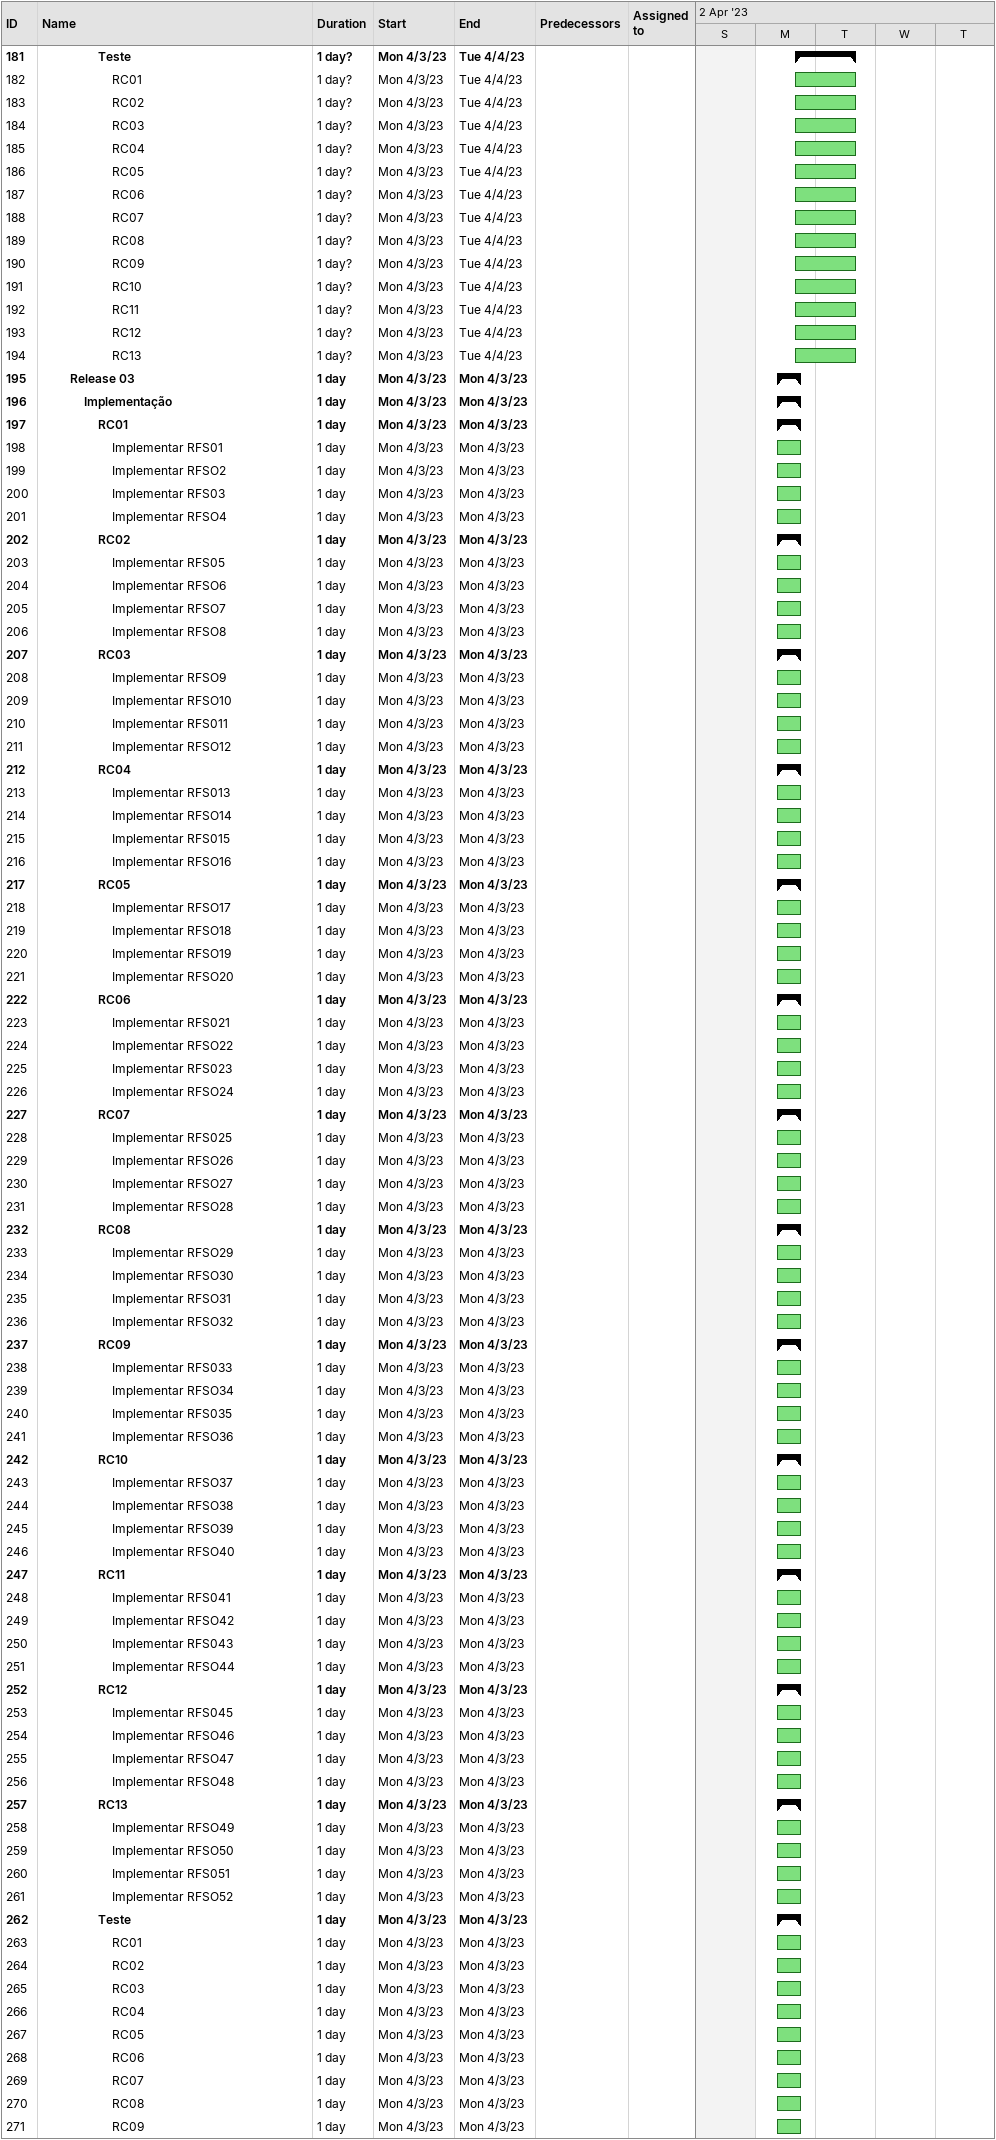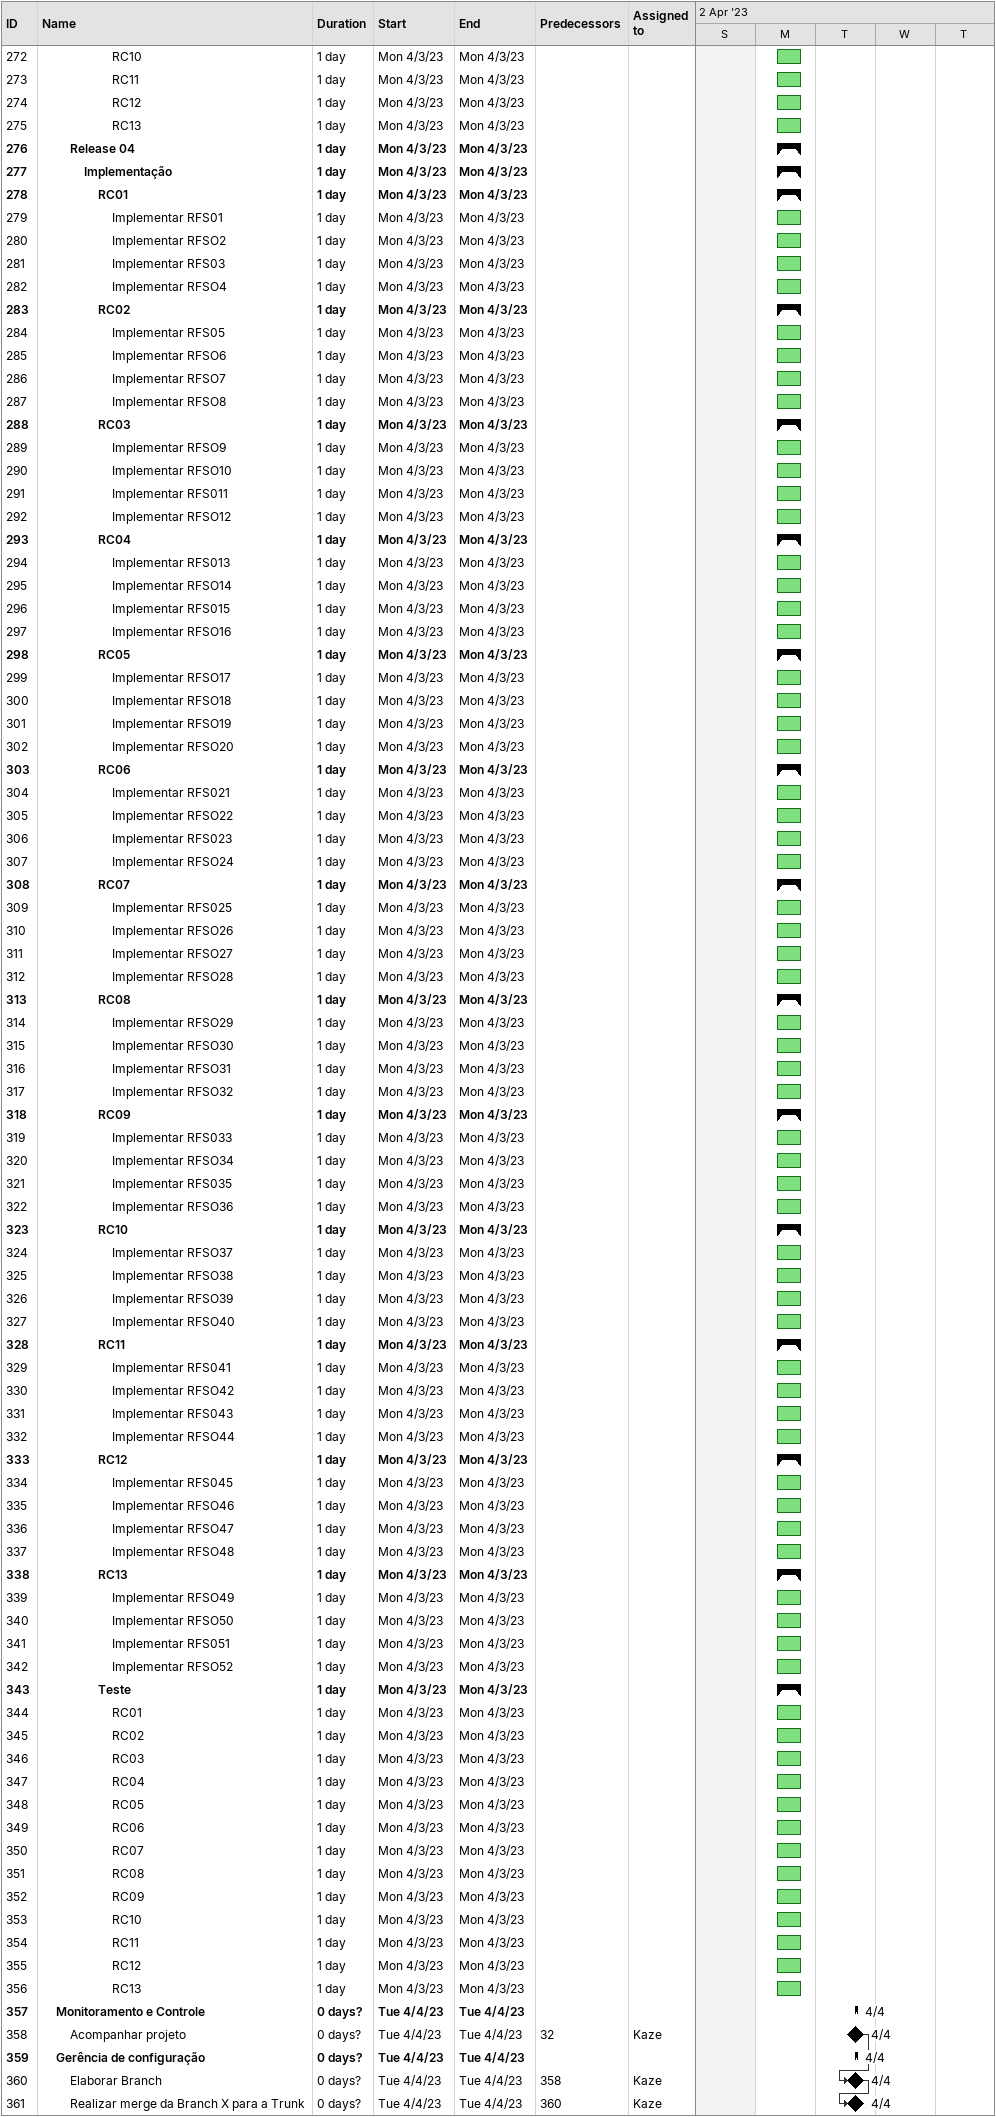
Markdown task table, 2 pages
| ID | Level | Task | Duration | Start | Finish | Predecessors | Resources |
|---|---|---|---|---|---|---|---|
| 181 | 5 | **Teste** | 1d? | 2023-04-03 | 2023-04-04 |  |  |
| 182 | 6 | RC01 | 1d? | 2023-04-03 | 2023-04-04 |  |  |
| 183 | 6 | RC02 | 1d? | 2023-04-03 | 2023-04-04 |  |  |
| 184 | 6 | RC03 | 1d? | 2023-04-03 | 2023-04-04 |  |  |
| 185 | 6 | RC04 | 1d? | 2023-04-03 | 2023-04-04 |  |  |
| 186 | 6 | RC05 | 1d? | 2023-04-03 | 2023-04-04 |  |  |
| 187 | 6 | RC06 | 1d? | 2023-04-03 | 2023-04-04 |  |  |
| 188 | 6 | RC07 | 1d? | 2023-04-03 | 2023-04-04 |  |  |
| 189 | 6 | RC08 | 1d? | 2023-04-03 | 2023-04-04 |  |  |
| 190 | 6 | RC09 | 1d? | 2023-04-03 | 2023-04-04 |  |  |
| 191 | 6 | RC10 | 1d? | 2023-04-03 | 2023-04-04 |  |  |
| 192 | 6 | RC11 | 1d? | 2023-04-03 | 2023-04-04 |  |  |
| 193 | 6 | RC12 | 1d? | 2023-04-03 | 2023-04-04 |  |  |
| 194 | 6 | RC13 | 1d? | 2023-04-03 | 2023-04-04 |  |  |
| 195 | 3 | **Release 03** | 1d | 2023-04-03 | 2023-04-03 |  |  |
| 196 | 4 | **Implementação** | 1d | 2023-04-03 | 2023-04-03 |  |  |
| 197 | 5 | **RC01** | 1d | 2023-04-03 | 2023-04-03 |  |  |
| 198 | 6 | Implementar RFS01 | 1d | 2023-04-03 | 2023-04-03 |  |  |
| 199 | 6 | Implementar RFSO2 | 1d | 2023-04-03 | 2023-04-03 |  |  |
| 200 | 6 | Implementar RFS03 | 1d | 2023-04-03 | 2023-04-03 |  |  |
| 201 | 6 | Implementar RFSO4 | 1d | 2023-04-03 | 2023-04-03 |  |  |
| 202 | 5 | **RC02** | 1d | 2023-04-03 | 2023-04-03 |  |  |
| 203 | 6 | Implementar RFS05 | 1d | 2023-04-03 | 2023-04-03 |  |  |
| 204 | 6 | Implementar RFSO6 | 1d | 2023-04-03 | 2023-04-03 |  |  |
| 205 | 6 | Implementar RFSO7 | 1d | 2023-04-03 | 2023-04-03 |  |  |
| 206 | 6 | Implementar RFSO8 | 1d | 2023-04-03 | 2023-04-03 |  |  |
| 207 | 5 | **RC03** | 1d | 2023-04-03 | 2023-04-03 |  |  |
| 208 | 6 | Implementar RFSO9 | 1d | 2023-04-03 | 2023-04-03 |  |  |
| 209 | 6 | Implementar RFSO10 | 1d | 2023-04-03 | 2023-04-03 |  |  |
| 210 | 6 | Implementar RFS011 | 1d | 2023-04-03 | 2023-04-03 |  |  |
| 211 | 6 | Implementar RFSO12 | 1d | 2023-04-03 | 2023-04-03 |  |  |
| 212 | 5 | **RC04** | 1d | 2023-04-03 | 2023-04-03 |  |  |
| 213 | 6 | Implementar RFS013 | 1d | 2023-04-03 | 2023-04-03 |  |  |
| 214 | 6 | Implementar RFSO14 | 1d | 2023-04-03 | 2023-04-03 |  |  |
| 215 | 6 | Implementar RFS015 | 1d | 2023-04-03 | 2023-04-03 |  |  |
| 216 | 6 | Implementar RFSO16 | 1d | 2023-04-03 | 2023-04-03 |  |  |
| 217 | 5 | **RC05** | 1d | 2023-04-03 | 2023-04-03 |  |  |
| 218 | 6 | Implementar RFSO17 | 1d | 2023-04-03 | 2023-04-03 |  |  |
| 219 | 6 | Implementar RFSO18 | 1d | 2023-04-03 | 2023-04-03 |  |  |
| 220 | 6 | Implementar RFSO19 | 1d | 2023-04-03 | 2023-04-03 |  |  |
| 221 | 6 | Implementar RFSO20 | 1d | 2023-04-03 | 2023-04-03 |  |  |
| 222 | 5 | **RC06** | 1d | 2023-04-03 | 2023-04-03 |  |  |
| 223 | 6 | Implementar RFS021 | 1d | 2023-04-03 | 2023-04-03 |  |  |
| 224 | 6 | Implementar RFSO22 | 1d | 2023-04-03 | 2023-04-03 |  |  |
| 225 | 6 | Implementar RFS023 | 1d | 2023-04-03 | 2023-04-03 |  |  |
| 226 | 6 | Implementar RFSO24 | 1d | 2023-04-03 | 2023-04-03 |  |  |
| 227 | 5 | **RC07** | 1d | 2023-04-03 | 2023-04-03 |  |  |
| 228 | 6 | Implementar RFS025 | 1d | 2023-04-03 | 2023-04-03 |  |  |
| 229 | 6 | Implementar RFSO26 | 1d | 2023-04-03 | 2023-04-03 |  |  |
| 230 | 6 | Implementar RFSO27 | 1d | 2023-04-03 | 2023-04-03 |  |  |
| 231 | 6 | Implementar RFSO28 | 1d | 2023-04-03 | 2023-04-03 |  |  |
| 232 | 5 | **RC08** | 1d | 2023-04-03 | 2023-04-03 |  |  |
| 233 | 6 | Implementar RFSO29 | 1d | 2023-04-03 | 2023-04-03 |  |  |
| 234 | 6 | Implementar RFSO30 | 1d | 2023-04-03 | 2023-04-03 |  |  |
| 235 | 6 | Implementar RFSO31 | 1d | 2023-04-03 | 2023-04-03 |  |  |
| 236 | 6 | Implementar RFSO32 | 1d | 2023-04-03 | 2023-04-03 |  |  |
| 237 | 5 | **RC09** | 1d | 2023-04-03 | 2023-04-03 |  |  |
| 238 | 6 | Implementar RFS033 | 1d | 2023-04-03 | 2023-04-03 |  |  |
| 239 | 6 | Implementar RFSO34 | 1d | 2023-04-03 | 2023-04-03 |  |  |
| 240 | 6 | Implementar RFS035 | 1d | 2023-04-03 | 2023-04-03 |  |  |
| 241 | 6 | Implementar RFSO36 | 1d | 2023-04-03 | 2023-04-03 |  |  |
| 242 | 5 | **RC10** | 1d | 2023-04-03 | 2023-04-03 |  |  |
| 243 | 6 | Implementar RFSO37 | 1d | 2023-04-03 | 2023-04-03 |  |  |
| 244 | 6 | Implementar RFSO38 | 1d | 2023-04-03 | 2023-04-03 |  |  |
| 245 | 6 | Implementar RFSO39 | 1d | 2023-04-03 | 2023-04-03 |  |  |
| 246 | 6 | Implementar RFSO40 | 1d | 2023-04-03 | 2023-04-03 |  |  |
| 247 | 5 | **RC11** | 1d | 2023-04-03 | 2023-04-03 |  |  |
| 248 | 6 | Implementar RFS041 | 1d | 2023-04-03 | 2023-04-03 |  |  |
| 249 | 6 | Implementar RFSO42 | 1d | 2023-04-03 | 2023-04-03 |  |  |
| 250 | 6 | Implementar RFS043 | 1d | 2023-04-03 | 2023-04-03 |  |  |
| 251 | 6 | Implementar RFSO44 | 1d | 2023-04-03 | 2023-04-03 |  |  |
| 252 | 5 | **RC12** | 1d | 2023-04-03 | 2023-04-03 |  |  |
| 253 | 6 | Implementar RFS045 | 1d | 2023-04-03 | 2023-04-03 |  |  |
| 254 | 6 | Implementar RFSO46 | 1d | 2023-04-03 | 2023-04-03 |  |  |
| 255 | 6 | Implementar RFSO47 | 1d | 2023-04-03 | 2023-04-03 |  |  |
| 256 | 6 | Implementar RFSO48 | 1d | 2023-04-03 | 2023-04-03 |  |  |
| 257 | 5 | **RC13** | 1d | 2023-04-03 | 2023-04-03 |  |  |
| 258 | 6 | Implementar RFSO49 | 1d | 2023-04-03 | 2023-04-03 |  |  |
| 259 | 6 | Implementar RFSO50 | 1d | 2023-04-03 | 2023-04-03 |  |  |
| 260 | 6 | Implementar RFS051 | 1d | 2023-04-03 | 2023-04-03 |  |  |
| 261 | 6 | Implementar RFSO52 | 1d | 2023-04-03 | 2023-04-03 |  |  |
| 262 | 5 | **Teste** | 1d | 2023-04-03 | 2023-04-03 |  |  |
| 263 | 6 | RC01 | 1d | 2023-04-03 | 2023-04-03 |  |  |
| 264 | 6 | RC02 | 1d | 2023-04-03 | 2023-04-03 |  |  |
| 265 | 6 | RC03 | 1d | 2023-04-03 | 2023-04-03 |  |  |
| 266 | 6 | RC04 | 1d | 2023-04-03 | 2023-04-03 |  |  |
| 267 | 6 | RC05 | 1d | 2023-04-03 | 2023-04-03 |  |  |
| 268 | 6 | RC06 | 1d | 2023-04-03 | 2023-04-03 |  |  |
| 269 | 6 | RC07 | 1d | 2023-04-03 | 2023-04-03 |  |  |
| 270 | 6 | RC08 | 1d | 2023-04-03 | 2023-04-03 |  |  |
| 271 | 6 | RC09 | 1d | 2023-04-03 | 2023-04-03 |  |  |
| 272 | 6 | RC10 | 1d | 2023-04-03 | 2023-04-03 |  |  |
| 273 | 6 | RC11 | 1d | 2023-04-03 | 2023-04-03 |  |  |
| 274 | 6 | RC12 | 1d | 2023-04-03 | 2023-04-03 |  |  |
| 275 | 6 | RC13 | 1d | 2023-04-03 | 2023-04-03 |  |  |
| 276 | 3 | **Release 04** | 1d | 2023-04-03 | 2023-04-03 |  |  |
| 277 | 4 | **Implementação** | 1d | 2023-04-03 | 2023-04-03 |  |  |
| 278 | 5 | **RC01** | 1d | 2023-04-03 | 2023-04-03 |  |  |
| 279 | 6 | Implementar RFS01 | 1d | 2023-04-03 | 2023-04-03 |  |  |
| 280 | 6 | Implementar RFSO2 | 1d | 2023-04-03 | 2023-04-03 |  |  |
| 281 | 6 | Implementar RFS03 | 1d | 2023-04-03 | 2023-04-03 |  |  |
| 282 | 6 | Implementar RFSO4 | 1d | 2023-04-03 | 2023-04-03 |  |  |
| 283 | 5 | **RC02** | 1d | 2023-04-03 | 2023-04-03 |  |  |
| 284 | 6 | Implementar RFS05 | 1d | 2023-04-03 | 2023-04-03 |  |  |
| 285 | 6 | Implementar RFSO6 | 1d | 2023-04-03 | 2023-04-03 |  |  |
| 286 | 6 | Implementar RFSO7 | 1d | 2023-04-03 | 2023-04-03 |  |  |
| 287 | 6 | Implementar RFSO8 | 1d | 2023-04-03 | 2023-04-03 |  |  |
| 288 | 5 | **RC03** | 1d | 2023-04-03 | 2023-04-03 |  |  |
| 289 | 6 | Implementar RFSO9 | 1d | 2023-04-03 | 2023-04-03 |  |  |
| 290 | 6 | Implementar RFSO10 | 1d | 2023-04-03 | 2023-04-03 |  |  |
| 291 | 6 | Implementar RFS011 | 1d | 2023-04-03 | 2023-04-03 |  |  |
| 292 | 6 | Implementar RFSO12 | 1d | 2023-04-03 | 2023-04-03 |  |  |
| 293 | 5 | **RC04** | 1d | 2023-04-03 | 2023-04-03 |  |  |
| 294 | 6 | Implementar RFS013 | 1d | 2023-04-03 | 2023-04-03 |  |  |
| 295 | 6 | Implementar RFSO14 | 1d | 2023-04-03 | 2023-04-03 |  |  |
| 296 | 6 | Implementar RFS015 | 1d | 2023-04-03 | 2023-04-03 |  |  |
| 297 | 6 | Implementar RFSO16 | 1d | 2023-04-03 | 2023-04-03 |  |  |
| 298 | 5 | **RC05** | 1d | 2023-04-03 | 2023-04-03 |  |  |
| 299 | 6 | Implementar RFSO17 | 1d | 2023-04-03 | 2023-04-03 |  |  |
| 300 | 6 | Implementar RFSO18 | 1d | 2023-04-03 | 2023-04-03 |  |  |
| 301 | 6 | Implementar RFSO19 | 1d | 2023-04-03 | 2023-04-03 |  |  |
| 302 | 6 | Implementar RFSO20 | 1d | 2023-04-03 | 2023-04-03 |  |  |
| 303 | 5 | **RC06** | 1d | 2023-04-03 | 2023-04-03 |  |  |
| 304 | 6 | Implementar RFS021 | 1d | 2023-04-03 | 2023-04-03 |  |  |
| 305 | 6 | Implementar RFSO22 | 1d | 2023-04-03 | 2023-04-03 |  |  |
| 306 | 6 | Implementar RFS023 | 1d | 2023-04-03 | 2023-04-03 |  |  |
| 307 | 6 | Implementar RFSO24 | 1d | 2023-04-03 | 2023-04-03 |  |  |
| 308 | 5 | **RC07** | 1d | 2023-04-03 | 2023-04-03 |  |  |
| 309 | 6 | Implementar RFS025 | 1d | 2023-04-03 | 2023-04-03 |  |  |
| 310 | 6 | Implementar RFSO26 | 1d | 2023-04-03 | 2023-04-03 |  |  |
| 311 | 6 | Implementar RFSO27 | 1d | 2023-04-03 | 2023-04-03 |  |  |
| 312 | 6 | Implementar RFSO28 | 1d | 2023-04-03 | 2023-04-03 |  |  |
| 313 | 5 | **RC08** | 1d | 2023-04-03 | 2023-04-03 |  |  |
| 314 | 6 | Implementar RFSO29 | 1d | 2023-04-03 | 2023-04-03 |  |  |
| 315 | 6 | Implementar RFSO30 | 1d | 2023-04-03 | 2023-04-03 |  |  |
| 316 | 6 | Implementar RFSO31 | 1d | 2023-04-03 | 2023-04-03 |  |  |
| 317 | 6 | Implementar RFSO32 | 1d | 2023-04-03 | 2023-04-03 |  |  |
| 318 | 5 | **RC09** | 1d | 2023-04-03 | 2023-04-03 |  |  |
| 319 | 6 | Implementar RFS033 | 1d | 2023-04-03 | 2023-04-03 |  |  |
| 320 | 6 | Implementar RFSO34 | 1d | 2023-04-03 | 2023-04-03 |  |  |
| 321 | 6 | Implementar RFS035 | 1d | 2023-04-03 | 2023-04-03 |  |  |
| 322 | 6 | Implementar RFSO36 | 1d | 2023-04-03 | 2023-04-03 |  |  |
| 323 | 5 | **RC10** | 1d | 2023-04-03 | 2023-04-03 |  |  |
| 324 | 6 | Implementar RFSO37 | 1d | 2023-04-03 | 2023-04-03 |  |  |
| 325 | 6 | Implementar RFSO38 | 1d | 2023-04-03 | 2023-04-03 |  |  |
| 326 | 6 | Implementar RFSO39 | 1d | 2023-04-03 | 2023-04-03 |  |  |
| 327 | 6 | Implementar RFSO40 | 1d | 2023-04-03 | 2023-04-03 |  |  |
| 328 | 5 | **RC11** | 1d | 2023-04-03 | 2023-04-03 |  |  |
| 329 | 6 | Implementar RFS041 | 1d | 2023-04-03 | 2023-04-03 |  |  |
| 330 | 6 | Implementar RFSO42 | 1d | 2023-04-03 | 2023-04-03 |  |  |
| 331 | 6 | Implementar RFS043 | 1d | 2023-04-03 | 2023-04-03 |  |  |
| 332 | 6 | Implementar RFSO44 | 1d | 2023-04-03 | 2023-04-03 |  |  |
| 333 | 5 | **RC12** | 1d | 2023-04-03 | 2023-04-03 |  |  |
| 334 | 6 | Implementar RFS045 | 1d | 2023-04-03 | 2023-04-03 |  |  |
| 335 | 6 | Implementar RFSO46 | 1d | 2023-04-03 | 2023-04-03 |  |  |
| 336 | 6 | Implementar RFSO47 | 1d | 2023-04-03 | 2023-04-03 |  |  |
| 337 | 6 | Implementar RFSO48 | 1d | 2023-04-03 | 2023-04-03 |  |  |
| 338 | 5 | **RC13** | 1d | 2023-04-03 | 2023-04-03 |  |  |
| 339 | 6 | Implementar RFSO49 | 1d | 2023-04-03 | 2023-04-03 |  |  |
| 340 | 6 | Implementar RFSO50 | 1d | 2023-04-03 | 2023-04-03 |  |  |
| 341 | 6 | Implementar RFS051 | 1d | 2023-04-03 | 2023-04-03 |  |  |
| 342 | 6 | Implementar RFSO52 | 1d | 2023-04-03 | 2023-04-03 |  |  |
| 343 | 5 | **Teste** | 1d | 2023-04-03 | 2023-04-03 |  |  |
| 344 | 6 | RC01 | 1d | 2023-04-03 | 2023-04-03 |  |  |
| 345 | 6 | RC02 | 1d | 2023-04-03 | 2023-04-03 |  |  |
| 346 | 6 | RC03 | 1d | 2023-04-03 | 2023-04-03 |  |  |
| 347 | 6 | RC04 | 1d | 2023-04-03 | 2023-04-03 |  |  |
| 348 | 6 | RC05 | 1d | 2023-04-03 | 2023-04-03 |  |  |
| 349 | 6 | RC06 | 1d | 2023-04-03 | 2023-04-03 |  |  |
| 350 | 6 | RC07 | 1d | 2023-04-03 | 2023-04-03 |  |  |
| 351 | 6 | RC08 | 1d | 2023-04-03 | 2023-04-03 |  |  |
| 352 | 6 | RC09 | 1d | 2023-04-03 | 2023-04-03 |  |  |
| 353 | 6 | RC10 | 1d | 2023-04-03 | 2023-04-03 |  |  |
| 354 | 6 | RC11 | 1d | 2023-04-03 | 2023-04-03 |  |  |
| 355 | 6 | RC12 | 1d | 2023-04-03 | 2023-04-03 |  |  |
| 356 | 6 | RC13 | 1d | 2023-04-03 | 2023-04-03 |  |  |
| 357 | 2 | **Monitoramento e Controle** | 0d? | 2023-04-04 | 2023-04-04 |  |  |
| 358 | 3 | Acompanhar projeto | 0d? | 2023-04-04 | 2023-04-04 | 32 | Kaze |
| 359 | 2 | **Gerência de configuração** | 0d? | 2023-04-04 | 2023-04-04 |  |  |
| 360 | 3 | Elaborar Branch | 0d? | 2023-04-04 | 2023-04-04 | 358 | Kaze |
| 361 | 3 | Realizar merge da Branch X para a Trunk | 0d? | 2023-04-04 | 2023-04-04 | 360 | Kaze |
